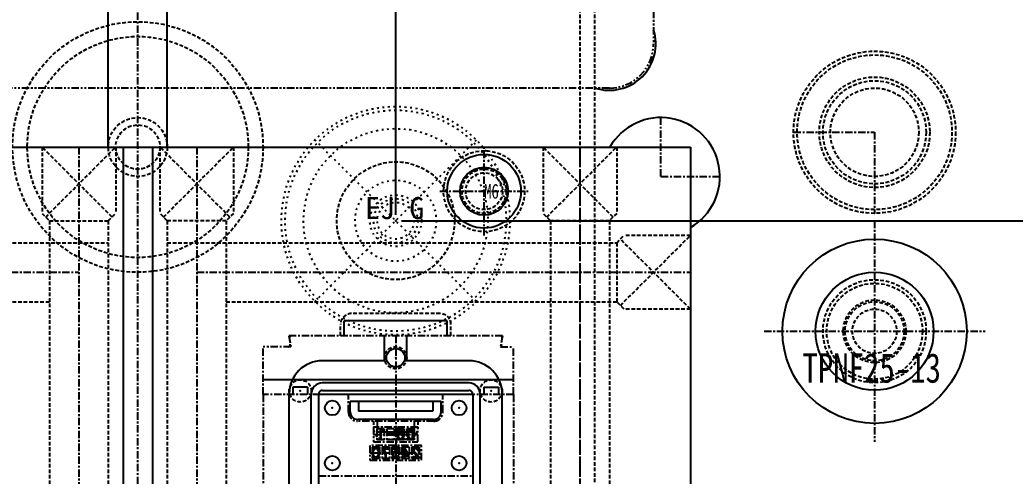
# Model space of a CAD drawing. Extents: x -554 to 592, y -350 to 391.
# Drawn here: x -16 to 119.1, y 230.3 to 292.2 of the extents above; entities that cross this region are included whole.
import ezdxf
from ezdxf.enums import TextEntityAlignment as Align

# ---------------------------------------------------------------- set-up
doc = ezdxf.new("R2010")
doc.units = 0
for name, pattern in [('CENTER', [1.75, 1, -0.25, 0.25, -0.25]), ('DASHED', [0.75, 0.5, -0.25]), ('DIVIDE', [2.25, 1, -0.25, 0.25, -0.25, 0.25, -0.25]), ('DOT', [0.75, 0.25, -0.5])]:
    doc.linetypes.add(name, pattern=pattern)
for name, color, linetype in [('L12', 7, 'CONTINUOUS'), ('L13', 7, 'CONTINUOUS'), ('L4', 7, 'CONTINUOUS'), ('L5', 7, 'CONTINUOUS'), ('L8', 7, 'CONTINUOUS'), ('L9', 7, 'CONTINUOUS')]:
    doc.layers.add(name, color=color, linetype=linetype)

msp = doc.modelspace()

# ---------------------------------------------------------------- linework, layer by layer
at = {"layer": 'L12', "color": 251, "linetype": 'CONTINUOUS'}
for p, q in [((35, 265.8), (35, 362.442932)), ((35.8, 265), (177.118325, 265))]:
    msp.add_line(p, q, dxfattribs=at)
at = {"layer": 'L13', "color": 2, "linetype": 'DOT'}
for p, q in [((24.039845, 254.039845), (45.960155, 275.960155)), ((45.960155, 254.039845), (24.039845, 275.960155))]:
    msp.add_line(p, q, dxfattribs=at)
for radius in [15, 5.5, 3.5, 3, 2.5]:
    msp.add_circle((35, 265), radius, dxfattribs=at)
at = {"layer": 'L13', "color": 2, "linetype": 'DASHED'}
msp.add_circle((35, 265), 8, dxfattribs=at)
at = {"layer": 'L13', "color": 96, "linetype": 'CONTINUOUS'}
msp.add_circle((100, 250), 8, dxfattribs=at)
at = {"layer": 'L13', "color": 251, "linetype": 'DASHED'}
msp.add_circle((100, 250), 6.5, dxfattribs=at)
at = {"layer": 'L13', "color": 96, "linetype": 'DASHED'}
for radius in [4, 3]:
    msp.add_circle((100, 250), radius, dxfattribs=at)
at = {"layer": 'L13', "color": 2}
msp.add_point((35, 265), dxfattribs=at)
at = {"layer": 'L4', "color": 251, "linetype": 'CENTER'}
for p, q in [((35, 249.4), (35, 181.5)), ((24.545, 230.391999), (45.455, 230.391999))]:
    msp.add_line(p, q, dxfattribs=at)
at = {"layer": 'L4', "color": 7, "linetype": 'CONTINUOUS'}
for p, q in [((25.055, 241.969002), (44.944996, 241.969002)), ((24.545, 241.459002), (24.545, 190.51)), ((45.455, 241.459002), (45.455, 190.51))]:
    msp.add_line(p, q, dxfattribs=at)
at = {"layer": 'L4', "color": 251, "linetype": 'CONTINUOUS'}
msp.add_line((24.545, 241.459002), (45.455, 241.459002), dxfattribs=at)
at = {"layer": 'L4', "color": 6, "linetype": 'CONTINUOUS'}
for p, q in [((28.829, 239.062002), (28.829, 240.490002)), ((41.171, 240.490002), (28.829, 240.490002)), ((29.951, 240.490002), (29.951, 239.164002)), ((40.049, 240.490002), (40.049, 239.164002)), ((41.171, 239.062002), (41.171, 240.490002)), ((40.049, 239.164002), (29.951, 239.164002)), ((40.151, 238.042002), (29.849, 238.042002))]:
    msp.add_line(p, q, dxfattribs=at)
at = {"layer": 'L4', "color": 56, "linetype": 'CENTER'}
for p, q in [((38, 237), (32, 237)), ((32, 237), (32, 235)), ((38, 235), (38, 237)), ((32, 236), (38, 236)), ((38.5, 234.5), (31.5, 234.5)), ((31.5, 234.5), (31.5, 232.5)), ((32, 235), (38, 235)), ((38.5, 232.5), (38.5, 234.5)), ((31.5, 233.5), (38.5, 233.5)), ((31.5, 232.5), (38.5, 232.5))]:
    msp.add_line(p, q, dxfattribs=at)
at = {"layer": 'L4', "color": 56, "linetype": 'DIVIDE'}
for p, q in [((33.45, 236.749997), (32.45, 236.749997)), ((32.45, 236.749997), (32.45, 235.250003)), ((33.45, 236.749997), (33.45, 235.250003)), ((33.8, 236.749997), (33.8, 235.250003)), ((34.8, 236.749997), (33.8, 236.749997)), ((34.8, 236.749997), (34.8, 235.250003)), ((36.15, 236.749997), (35.15, 236.749997)), ((35.15, 236.749997), (35.15, 235.250003)), ((36.15, 236.749997), (36.15, 235.250003)), ((36.5, 236.749997), (36.5, 235.250003)), ((37.5, 236.749997), (36.5, 236.749997)), ((37.5, 236.749997), (37.5, 235.250003)), ((33.45, 235.250003), (32.45, 235.250003)), ((34.8, 235.250003), (33.8, 235.250003)), ((36.15, 235.250003), (35.15, 235.250003)), ((37.5, 235.250003), (36.5, 235.250003)), ((31.8, 234.249997), (31.8, 232.750003)), ((32.8, 234.249997), (31.8, 234.249997)), ((32.8, 234.249997), (32.8, 232.750003)), ((33.15, 234.249997), (33.15, 232.750003)), ((34.15, 234.249997), (33.15, 234.249997)), ((34.15, 234.249997), (34.15, 232.750003)), ((34.5, 234.249997), (34.5, 232.750003)), ((35.5, 234.249997), (34.5, 234.249997)), ((35.5, 234.249997), (35.5, 232.750003)), ((35.85, 234.249997), (35.85, 232.750003)), ((36.85, 234.249997), (35.85, 234.249997)), ((36.85, 234.249997), (36.85, 232.750003)), ((37.2, 234.249997), (37.2, 232.750003)), ((38.2, 234.249997), (37.2, 234.249997)), ((38.2, 234.249997), (38.2, 232.750003)), ((32.8, 232.750003), (31.8, 232.750003)), ((34.15, 232.750003), (33.15, 232.750003)), ((35.5, 232.750003), (34.5, 232.750003)), ((36.85, 232.750003), (35.85, 232.750003)), ((38.2, 232.750003), (37.2, 232.750003))]:
    msp.add_line(p, q, dxfattribs=at)
at = {"layer": 'L4', "color": 1, "linetype": 'CONTINUOUS'}
for p, q in [((32.88, 236.624997), (32.88, 235.374997)), ((33.233941, 236.596144), (32.973941, 236.690776)), ((33.02, 235.374997), (33.02, 236.525027)), ((33.02, 236.525027), (33.226319, 236.449934)), ((33.28, 236.487521), (33.28, 236.530365)), ((35.359689, 236.593354), (35.280867, 236.529332)), ((35.369133, 236.420662), (35.447961, 236.484688)), ((37.375, 236.694997), (37, 236.694997)), ((37.305, 236.554997), (37, 236.554997)), ((37.305, 235.444997), (37.305, 236.554997)), ((37.445, 235.374997), (37.445, 236.624997)), ((34.675, 236.07), (33.925, 236.07)), ((33.925, 235.93), (34.675, 235.93)), ((35.955, 236.274996), (35.955, 236.03088)), ((36.095, 235.725002), (36.095, 236.274996)), ((37, 235.444997), (37.305, 235.444997)), ((37, 235.304997), (37.375, 235.304997)), ((31.855, 233.224997), (31.855, 233.774997)), ((31.995, 233.224997), (31.995, 233.774997)), ((32.605, 233.774997), (32.605, 233.224997)), ((32.745, 233.774997), (32.745, 233.224997)), ((33.213194, 234.092134), (33.512104, 233.529965)), ((34.025, 234.194997), (33.275, 234.194997)), ((33.623907, 233.617903), (33.3915, 234.054997)), ((33.3915, 234.054997), (34.025, 234.054997)), ((35.305, 234.194997), (34.665, 234.194997)), ((34.665, 234.054997), (35.240858, 234.054997)), ((35.240858, 234.054997), (35.27691, 233.642915)), ((35.429414, 233.506098), (35.374734, 234.131098)), ((36.105, 234.124997), (36.105, 233.244997)), ((36.78558, 233.21007), (36.23558, 234.16007)), ((36.603589, 233.244997), (36.245, 233.864378)), ((36.245, 233.864378), (36.245, 233.244997)), ((37.941811, 233.897927), (37.95938, 233.850625)), ((38.09062, 233.89937), (38.067563, 233.961445)), ((33.58, 233.221168), (33.58, 232.874997)), ((33.72, 232.874997), (33.72, 233.268594)), ((35.167405, 233.550799), (35.319122, 233.442944)), ((35.279915, 233.119324), (35.228352, 233.056303)), ((35.336705, 232.967649), (35.388268, 233.03067)), ((35.905, 233.204997), (35.905, 233.144997)), ((36.105, 233.244997), (35.945, 233.244997)), ((35.945, 233.104997), (36.105, 233.104997)), ((36.105, 233.104997), (36.105, 232.844997)), ((36.145, 232.804997), (36.205, 232.804997)), ((36.245, 233.244997), (36.603589, 233.244997)), ((36.245, 233.104997), (36.725, 233.104997)), ((36.245, 232.844997), (36.245, 233.104997)), ((37.940532, 232.944997), (37.325, 232.944997)), ((37.325, 232.804997), (38.075, 232.804997)), ((37.411688, 233.572021), (37.560893, 233.422815)), ((37.659887, 233.521809), (37.510682, 233.671014)), ((37.833163, 233.098336), (37.940532, 232.944997)), ((38.132341, 232.915148), (37.947843, 233.178637))]:
    msp.add_line(p, q, dxfattribs=at)
at = {"layer": 'L4', "color": 3, "linetype": 'DIVIDE'}
for p, q in [((33.11, 236.566762), (32.95, 236.624997)), ((32.95, 236.624997), (32.95, 235.374997)), ((35.325, 236.474997), (35.403828, 236.539024)), ((35.403828, 236.539024), (35.413582, 236.546678)), ((35.413582, 236.546678), (35.423704, 236.554086)), ((35.423704, 236.554086), (35.434187, 236.561227)), ((35.434187, 236.561227), (35.445019, 236.568081)), ((35.445019, 236.568081), (35.456187, 236.574627)), ((35.456187, 236.574627), (35.467677, 236.580845)), ((35.467677, 236.580845), (35.479474, 236.586716)), ((35.479474, 236.586716), (35.491559, 236.592222)), ((35.491559, 236.592222), (35.503913, 236.597347)), ((35.503913, 236.597347), (35.516517, 236.602073)), ((35.516517, 236.602073), (35.529347, 236.606386)), ((35.529347, 236.606386), (35.54238, 236.610274)), ((35.54238, 236.610274), (35.555592, 236.613724)), ((35.555592, 236.613724), (35.568957, 236.616726)), ((35.568957, 236.616726), (35.58245, 236.619272)), ((35.58245, 236.619272), (35.596043, 236.621355)), ((35.596043, 236.621355), (35.609708, 236.622971)), ((35.609708, 236.622971), (35.623419, 236.624117)), ((35.623419, 236.624117), (35.637147, 236.624791)), ((35.637147, 236.624791), (35.650865, 236.624996)), ((35.650865, 236.624996), (35.664545, 236.624734)), ((35.664545, 236.624734), (35.678159, 236.624009)), ((35.678159, 236.624009), (35.691683, 236.622828)), ((35.691683, 236.622828), (35.705089, 236.6212)), ((35.705089, 236.6212), (35.718354, 236.619133)), ((35.718354, 236.619133), (35.731453, 236.616641)), ((35.731453, 236.616641), (35.744365, 236.613734)), ((35.744365, 236.613734), (35.757068, 236.610428)), ((35.757068, 236.610428), (35.769543, 236.606737)), ((35.769543, 236.606737), (35.78177, 236.602677)), ((35.78177, 236.602677), (35.793734, 236.598267)), ((35.793734, 236.598267), (35.80542, 236.593522)), ((35.80542, 236.593522), (35.816925, 236.588409)), ((35.816925, 236.588409), (35.828344, 236.582881)), ((35.828344, 236.582881), (35.839652, 236.576937)), ((35.839652, 236.576937), (35.850824, 236.570577)), ((35.850824, 236.570577), (35.861836, 236.563804)), ((35.861836, 236.563804), (35.872661, 236.556621)), ((35.872661, 236.556621), (35.883275, 236.549034)), ((35.883275, 236.549034), (35.893653, 236.541051)), ((35.893653, 236.541051), (35.90377, 236.532681)), ((35.90377, 236.532681), (35.913602, 236.523935)), ((35.913602, 236.523935), (35.923125, 236.514825)), ((35.923125, 236.514825), (35.932317, 236.505366)), ((35.932317, 236.505366), (35.941157, 236.495573)), ((35.941157, 236.495573), (35.949623, 236.485465)), ((35.949623, 236.485465), (35.957698, 236.475059)), ((35.957698, 236.475059), (35.965363, 236.464377)), ((35.965363, 236.464377), (35.972602, 236.453439)), ((35.972602, 236.453439), (35.979402, 236.442268)), ((35.979402, 236.442268), (35.985749, 236.430887)), ((35.985749, 236.430887), (35.991634, 236.41932)), ((35.991634, 236.41932), (35.997048, 236.407592)), ((35.997048, 236.407592), (36.001984, 236.395727)), ((36.001984, 236.395727), (36.006437, 236.383751)), ((36.006437, 236.383751), (36.010406, 236.371689)), ((36.697073, 236.368404), (36.708868, 236.393933)), ((36.708868, 236.393933), (36.72147, 236.41848)), ((36.72147, 236.41848), (36.734835, 236.441939)), ((36.734835, 236.441939), (36.74891, 236.464214)), ((36.74891, 236.464214), (36.763638, 236.485218)), ((36.763638, 236.485218), (36.778956, 236.504875)), ((36.778956, 236.504875), (36.794796, 236.523119)), ((36.794796, 236.523119), (36.81109, 236.539899)), ((36.81109, 236.539899), (36.827765, 236.555175)), ((36.827765, 236.555175), (36.844747, 236.568918)), ((36.844747, 236.568918), (36.861964, 236.581115)), ((36.861964, 236.581115), (36.879344, 236.591763)), ((36.879344, 236.591763), (36.896816, 236.600871)), ((36.896816, 236.600871), (36.914311, 236.608461)), ((36.914311, 236.608461), (36.931764, 236.614563)), ((36.931764, 236.614563), (36.949114, 236.619216)), ((36.949114, 236.619216), (36.966305, 236.622469)), ((36.966305, 236.622469), (36.983282, 236.624376)), ((36.983282, 236.624376), (37, 236.624997)), ((37, 236.624997), (37.375, 236.624997)), ((37.375, 236.624997), (37.375, 235.374997)), ((34.675, 236), (33.925, 236)), ((35.275, 235.724997), (35.275373, 235.7406)), ((35.275373, 235.709394), (35.275, 235.724997)), ((35.275373, 235.7406), (35.276517, 235.756446)), ((35.276517, 235.693548), (35.275373, 235.709394)), ((35.276517, 235.756446), (35.278469, 235.77249)), ((35.278469, 235.677504), (35.276517, 235.693548)), ((35.278469, 235.77249), (35.28126, 235.788684)), ((35.28126, 235.66131), (35.278469, 235.677504)), ((35.28126, 235.788684), (35.284921, 235.804974)), ((35.284921, 235.64502), (35.28126, 235.66131)), ((35.284921, 235.804974), (35.289475, 235.821302)), ((35.289475, 235.628692), (35.284921, 235.64502)), ((35.289475, 235.821302), (35.294941, 235.837609)), ((35.294941, 235.612385), (35.289475, 235.628692)), ((35.294941, 235.837609), (35.301329, 235.85383)), ((35.301329, 235.596164), (35.294941, 235.612385)), ((35.301329, 235.85383), (35.308647, 235.8699)), ((35.308647, 235.580094), (35.301329, 235.596164)), ((35.308647, 235.8699), (35.316893, 235.88575)), ((35.316893, 235.564244), (35.308647, 235.580094)), ((35.316893, 235.88575), (35.326059, 235.901313)), ((35.326059, 235.548681), (35.316893, 235.564244)), ((35.326059, 235.901313), (35.336127, 235.91652)), ((35.336127, 235.533474), (35.326059, 235.548681)), ((35.336127, 235.91652), (35.347073, 235.931305)), ((35.347073, 235.518689), (35.336127, 235.533474)), ((35.347073, 235.931305), (35.358868, 235.945601)), ((35.358868, 235.504393), (35.347073, 235.518689)), ((35.358868, 235.945601), (35.37147, 235.959347)), ((35.37147, 235.490647), (35.358868, 235.504393)), ((35.37147, 235.959347), (35.384835, 235.972484)), ((35.384835, 235.47751), (35.37147, 235.490647)), ((35.384835, 235.972484), (35.39891, 235.984958)), ((35.39891, 235.465036), (35.384835, 235.47751)), ((35.39891, 235.984958), (35.413638, 235.996721)), ((35.413638, 235.453273), (35.39891, 235.465036)), ((35.413638, 235.996721), (35.428956, 236.007728)), ((35.428956, 235.442266), (35.413638, 235.453273)), ((35.428956, 236.007728), (35.444796, 236.017945)), ((35.444796, 235.432049), (35.428956, 235.442266)), ((35.444796, 236.017945), (35.46109, 236.027342)), ((35.46109, 235.422652), (35.444796, 235.432049)), ((35.46109, 236.027342), (35.477765, 236.035896)), ((35.477765, 235.414098), (35.46109, 235.422652)), ((35.477765, 236.035896), (35.494747, 236.043593)), ((35.494747, 235.406401), (35.477765, 235.414098)), ((35.494747, 236.043593), (35.511964, 236.050423)), ((35.511964, 235.399571), (35.494747, 235.406401)), ((35.511964, 236.050423), (35.529344, 236.056386)), ((35.529344, 235.393608), (35.511964, 235.399571)), ((35.529344, 236.056386), (35.546816, 236.061487)), ((35.546816, 235.388507), (35.529344, 235.393608)), ((35.546816, 236.061487), (35.564311, 236.065737)), ((35.564311, 235.384257), (35.546816, 235.388507)), ((35.564311, 236.065737), (35.581764, 236.069154)), ((35.581764, 235.38084), (35.564311, 235.384257)), ((35.581764, 236.069154), (35.599114, 236.07176)), ((35.599114, 235.378234), (35.581764, 235.38084)), ((35.599114, 236.07176), (35.616305, 236.073581)), ((35.616305, 235.376413), (35.599114, 235.378234)), ((35.616305, 236.073581), (35.633282, 236.074649)), ((35.633282, 235.375345), (35.616305, 235.376413)), ((35.633282, 236.074649), (35.65, 236.074997)), ((35.65, 235.374997), (35.633282, 235.375345)), ((35.65, 236.074997), (35.666718, 236.074649)), ((35.666718, 235.375345), (35.65, 235.374997)), ((35.666718, 236.074649), (35.683695, 236.073581)), ((35.683695, 235.376413), (35.666718, 235.375345)), ((35.683695, 236.073581), (35.700886, 236.07176)), ((35.700886, 235.378234), (35.683695, 235.376413)), ((35.700886, 236.07176), (35.718236, 236.069154)), ((35.718236, 235.38084), (35.700886, 235.378234)), ((35.718236, 236.069154), (35.735689, 236.065737)), ((35.735689, 235.384257), (35.718236, 235.38084)), ((35.735689, 236.065737), (35.753184, 236.061487)), ((35.753184, 235.388507), (35.735689, 235.384257)), ((35.753184, 236.061487), (35.770656, 236.056386)), ((35.770656, 235.393608), (35.753184, 235.388507)), ((35.770656, 236.056386), (35.788036, 236.050423)), ((35.788036, 235.399571), (35.770656, 235.393608)), ((35.788036, 236.050423), (35.805253, 236.043593)), ((35.805253, 235.406401), (35.788036, 235.399571)), ((35.805253, 236.043593), (35.822235, 236.035896)), ((35.822235, 235.414098), (35.805253, 235.406401)), ((35.822235, 236.035896), (35.83891, 236.027342)), ((35.83891, 235.422652), (35.822235, 235.414098)), ((35.83891, 236.027342), (35.855204, 236.017945)), ((35.855204, 235.432049), (35.83891, 235.422652)), ((35.855204, 236.017945), (35.871044, 236.007728)), ((35.871044, 235.442266), (35.855204, 235.432049)), ((35.871044, 236.007728), (35.886362, 235.996721)), ((35.886362, 235.453273), (35.871044, 235.442266)), ((35.886362, 235.996721), (35.90109, 235.984958)), ((35.90109, 235.465036), (35.886362, 235.453273)), ((35.90109, 235.984958), (35.915165, 235.972484)), ((35.915165, 235.47751), (35.90109, 235.465036)), ((35.915165, 235.972484), (35.92853, 235.959347)), ((35.92853, 235.490647), (35.915165, 235.47751)), ((35.92853, 235.959347), (35.941132, 235.945601)), ((35.941132, 235.504393), (35.92853, 235.490647)), ((35.941132, 235.945601), (35.952927, 235.931305)), ((35.952927, 235.518689), (35.941132, 235.504393)), ((35.952927, 235.931305), (35.963873, 235.91652)), ((35.963873, 235.533474), (35.952927, 235.518689)), ((35.963873, 235.91652), (35.973941, 235.901313)), ((35.973941, 235.548681), (35.963873, 235.533474)), ((35.973941, 235.901313), (35.983107, 235.88575)), ((35.983107, 235.564244), (35.973941, 235.548681)), ((35.983107, 235.88575), (35.991353, 235.8699)), ((35.991353, 235.580094), (35.983107, 235.564244)), ((35.991353, 235.8699), (35.998671, 235.85383)), ((35.998671, 235.596164), (35.991353, 235.580094)), ((35.998671, 235.85383), (36.005059, 235.837609)), ((36.005059, 235.612385), (35.998671, 235.596164)), ((36.005059, 235.837609), (36.010525, 235.821302)), ((36.010525, 235.628692), (36.005059, 235.612385)), ((36.010406, 236.371689), (36.013889, 236.359565)), ((36.010525, 235.821302), (36.015079, 235.804974)), ((36.015079, 235.64502), (36.010525, 235.628692)), ((36.013889, 236.359565), (36.016887, 236.347405)), ((36.015079, 235.804974), (36.01874, 235.788684)), ((36.01874, 235.66131), (36.015079, 235.64502)), ((36.016887, 236.347405), (36.019405, 236.335234)), ((36.01874, 235.788684), (36.021531, 235.77249)), ((36.021531, 235.677504), (36.01874, 235.66131)), ((36.019405, 236.335234), (36.021445, 236.323073)), ((36.021445, 236.323073), (36.023016, 236.310948)), ((36.021531, 235.77249), (36.023483, 235.756446)), ((36.023483, 235.693548), (36.021531, 235.677504)), ((36.023016, 236.310948), (36.024126, 236.298879)), ((36.023483, 235.756446), (36.024627, 235.7406)), ((36.024627, 235.709394), (36.023483, 235.693548)), ((36.024126, 236.298879), (36.024783, 236.286889)), ((36.024627, 235.7406), (36.025, 235.724997)), ((36.025, 235.724997), (36.024627, 235.709394)), ((36.024783, 236.286889), (36.025, 236.274997)), ((36.025, 236.274995), (36.025, 235.725002)), ((36.625, 235.999997), (36.625373, 236.02786)), ((36.625373, 235.972134), (36.625, 235.999997)), ((36.625373, 236.02786), (36.626517, 236.056156)), ((36.626517, 235.943838), (36.625373, 235.972134)), ((36.626517, 236.056156), (36.628469, 236.084807)), ((36.628469, 235.915187), (36.626517, 235.943838)), ((36.628469, 236.084807), (36.63126, 236.113724)), ((36.63126, 235.88627), (36.628469, 235.915187)), ((36.63126, 236.113724), (36.634921, 236.142813)), ((36.634921, 235.857181), (36.63126, 235.88627)), ((36.634921, 236.142813), (36.639475, 236.171971)), ((36.639475, 235.828023), (36.634921, 235.857181)), ((36.639475, 236.171971), (36.644941, 236.20109)), ((36.644941, 235.798904), (36.639475, 235.828023)), ((36.644941, 236.20109), (36.651329, 236.230056)), ((36.651329, 235.769938), (36.644941, 235.798904)), ((36.651329, 236.230056), (36.658647, 236.258752)), ((36.658647, 235.741242), (36.651329, 235.769938)), ((36.658647, 236.258752), (36.666893, 236.287056)), ((36.666893, 235.712938), (36.658647, 235.741242)), ((36.666893, 236.287056), (36.676059, 236.314847)), ((36.676059, 235.685147), (36.666893, 235.712938)), ((36.676059, 236.314847), (36.686127, 236.342003)), ((36.686127, 235.657991), (36.676059, 235.685147)), ((36.686127, 236.342003), (36.697073, 236.368404)), ((36.697073, 235.63159), (36.686127, 235.657991)), ((36.708868, 235.606061), (36.697073, 235.63159)), ((36.72147, 235.581514), (36.708868, 235.606061)), ((36.734835, 235.558055), (36.72147, 235.581514)), ((36.74891, 235.53578), (36.734835, 235.558055)), ((36.763638, 235.514776), (36.74891, 235.53578)), ((36.778956, 235.495119), (36.763638, 235.514776)), ((36.794796, 235.476875), (36.778956, 235.495119)), ((36.81109, 235.460095), (36.794796, 235.476875)), ((36.827765, 235.444819), (36.81109, 235.460095)), ((36.844747, 235.431076), (36.827765, 235.444819)), ((36.861964, 235.418879), (36.844747, 235.431076)), ((36.879344, 235.408231), (36.861964, 235.418879)), ((36.896816, 235.399123), (36.879344, 235.408231)), ((36.914311, 235.391533), (36.896816, 235.399123)), ((36.931764, 235.385431), (36.914311, 235.391533)), ((36.949114, 235.380778), (36.931764, 235.385431)), ((36.966305, 235.377525), (36.949114, 235.380778)), ((36.983282, 235.375618), (36.966305, 235.377525)), ((37, 235.374997), (36.983282, 235.375618)), ((37.375, 235.374997), (37, 235.374997)), ((31.922673, 233.774997), (31.923046, 233.7906)), ((31.922673, 233.224997), (31.922673, 233.774997)), ((31.923046, 233.7906), (31.92419, 233.806446)), ((31.92419, 233.806446), (31.926142, 233.82249)), ((31.926142, 233.82249), (31.928934, 233.838684)), ((31.928934, 233.838684), (31.932595, 233.854974)), ((31.932595, 233.854974), (31.937148, 233.871302)), ((31.937148, 233.871302), (31.942614, 233.887609)), ((31.942614, 233.887609), (31.949002, 233.90383)), ((31.949002, 233.90383), (31.956321, 233.9199)), ((31.956321, 233.9199), (31.964567, 233.93575)), ((31.964567, 233.93575), (31.973732, 233.951313)), ((31.973732, 233.951313), (31.9838, 233.96652)), ((31.9838, 233.96652), (31.994747, 233.981305)), ((31.994747, 233.981305), (32.006541, 233.995601)), ((32.006541, 233.995601), (32.019143, 234.009347)), ((32.019143, 234.009347), (32.032508, 234.022484)), ((32.032508, 234.022484), (32.046583, 234.034958)), ((32.046583, 234.034958), (32.061311, 234.046721)), ((32.061311, 234.046721), (32.076629, 234.057728)), ((32.076629, 234.057728), (32.092469, 234.067945)), ((32.092469, 234.067945), (32.108763, 234.077342)), ((32.108763, 234.077342), (32.125438, 234.085896)), ((32.125438, 234.085896), (32.14242, 234.093593)), ((32.14242, 234.093593), (32.159638, 234.100423)), ((32.159638, 234.100423), (32.177017, 234.106386)), ((32.177017, 234.106386), (32.194489, 234.111487)), ((32.194489, 234.111487), (32.211984, 234.115737)), ((32.211984, 234.115737), (32.229437, 234.119154)), ((32.229437, 234.119154), (32.246787, 234.12176)), ((32.246787, 234.12176), (32.263978, 234.123581)), ((32.263978, 234.123581), (32.280955, 234.124649)), ((32.280955, 234.124649), (32.297673, 234.124997)), ((32.297673, 234.124997), (32.314391, 234.124649)), ((32.314391, 234.124649), (32.331368, 234.123581)), ((32.331368, 234.123581), (32.348559, 234.12176)), ((32.348559, 234.12176), (32.365909, 234.119154)), ((32.365909, 234.119154), (32.383362, 234.115737)), ((32.383362, 234.115737), (32.400857, 234.111487)), ((32.400857, 234.111487), (32.418329, 234.106386)), ((32.418329, 234.106386), (32.435709, 234.100423)), ((32.435709, 234.100423), (32.452926, 234.093593)), ((32.452926, 234.093593), (32.469909, 234.085896)), ((32.469909, 234.085896), (32.486583, 234.077342)), ((32.486583, 234.077342), (32.502877, 234.067945)), ((32.502877, 234.067945), (32.518717, 234.057728)), ((32.518717, 234.057728), (32.534035, 234.046721)), ((32.534035, 234.046721), (32.548763, 234.034958)), ((32.548763, 234.034958), (32.562838, 234.022484)), ((32.562838, 234.022484), (32.576203, 234.009347)), ((32.576203, 234.009347), (32.588806, 233.995601)), ((32.588806, 233.995601), (32.6006, 233.981305)), ((32.6006, 233.981305), (32.611546, 233.96652)), ((32.611546, 233.96652), (32.621614, 233.951313)), ((32.621614, 233.951313), (32.63078, 233.93575)), ((32.63078, 233.93575), (32.639026, 233.9199)), ((32.639026, 233.9199), (32.646344, 233.90383)), ((32.646344, 233.90383), (32.652732, 233.887609)), ((32.652732, 233.887609), (32.658198, 233.871302)), ((32.658198, 233.871302), (32.662752, 233.854974)), ((32.662752, 233.854974), (32.666413, 233.838684)), ((32.666413, 233.838684), (32.669205, 233.82249)), ((32.669205, 233.82249), (32.671156, 233.806446)), ((32.671156, 233.806446), (32.6723, 233.7906)), ((32.6723, 233.7906), (32.672673, 233.774997)), ((32.672673, 233.774997), (32.672673, 233.224997)), ((33.568063, 233.573825), (33.275, 234.124997)), ((33.275, 234.124997), (34.025, 234.124997)), ((34.665, 234.124997), (35.305, 234.124997)), ((34.92512, 233.666941), (34.952971, 233.671839)), ((34.952971, 233.671839), (34.981035, 233.674485)), ((34.981035, 233.674485), (35.009074, 233.67488)), ((35.009074, 233.67488), (35.036854, 233.673061)), ((35.036854, 233.673061), (35.064153, 233.6691)), ((35.305, 234.124997), (35.35968, 233.499997)), ((36.175, 232.874997), (36.175, 234.124997)), ((36.175, 234.124997), (36.725, 233.174997)), ((37.37506, 233.819234), (37.375231, 233.836295)), ((37.375946, 233.802126), (37.37506, 233.819234)), ((37.375231, 233.836295), (37.376442, 233.853229)), ((37.377893, 233.785056), (37.375946, 233.802126)), ((37.376442, 233.853229), (37.37867, 233.869954)), ((37.380897, 233.768107), (37.377893, 233.785056)), ((37.37867, 233.869954), (37.38188, 233.886398)), ((37.384942, 233.751363), (37.380897, 233.768107)), ((37.38188, 233.886398), (37.38603, 233.90249)), ((37.390001, 233.734904), (37.384942, 233.751363)), ((37.38603, 233.90249), (37.391071, 233.918167)), ((37.396041, 233.718808), (37.390001, 233.734904)), ((37.391071, 233.918167), (37.396947, 233.933371)), ((37.403016, 233.703146), (37.396041, 233.718808)), ((37.396947, 233.933371), (37.403599, 233.948052)), ((37.410874, 233.687985), (37.403016, 233.703146)), ((37.403599, 233.948052), (37.411019, 233.962268)), ((37.419557, 233.673385), (37.410874, 233.687985)), ((37.411019, 233.962268), (37.419354, 233.976288)), ((37.419354, 233.976288), (37.428619, 233.990063)), ((37.429, 233.659398), (37.419557, 233.673385)), ((37.428619, 233.990063), (37.438808, 234.00352)), ((37.438808, 234.00352), (37.449905, 234.016583)), ((37.449905, 234.016583), (37.461885, 234.029175)), ((37.461885, 234.029175), (37.474714, 234.041224)), ((37.474714, 234.041224), (37.488347, 234.052659)), ((37.488347, 234.052659), (37.502732, 234.063413)), ((37.502732, 234.063413), (37.517807, 234.073425)), ((37.517807, 234.073425), (37.533504, 234.08264)), ((37.533504, 234.08264), (37.549745, 234.091011)), ((37.549745, 234.091011), (37.566451, 234.098498)), ((37.566451, 234.098498), (37.583537, 234.105073)), ((37.583537, 234.105073), (37.600914, 234.110714)), ((37.600914, 234.110714), (37.618495, 234.11541)), ((37.618495, 234.11541), (37.636191, 234.119158)), ((37.636191, 234.119158), (37.653915, 234.121966)), ((37.653915, 234.121966), (37.671584, 234.123848)), ((37.671584, 234.123848), (37.689117, 234.124829)), ((37.689117, 234.124829), (37.706442, 234.124938)), ((37.706442, 234.124938), (37.723518, 234.124211)), ((37.723518, 234.124211), (37.740674, 234.122638)), ((37.740674, 234.122638), (37.757959, 234.120188)), ((37.757959, 234.120188), (37.775297, 234.116834)), ((37.775297, 234.116834), (37.792609, 234.11256)), ((37.792609, 234.11256), (37.809809, 234.107354)), ((37.809809, 234.107354), (37.826812, 234.101217)), ((37.826812, 234.101217), (37.843529, 234.094157)), ((37.843529, 234.094157), (37.859874, 234.086189)), ((37.859874, 234.086189), (37.875761, 234.077342)), ((37.875761, 234.077342), (37.891108, 234.06765)), ((37.891108, 234.06765), (37.905838, 234.057158)), ((37.905838, 234.057158), (37.919877, 234.045917)), ((37.919877, 234.045917), (37.933163, 234.033988)), ((37.933163, 234.033988), (37.945638, 234.021435)), ((37.945638, 234.021435), (37.957253, 234.008329)), ((37.957253, 234.008329), (37.967972, 233.994743)), ((37.967972, 233.994743), (37.977764, 233.980753)), ((37.977764, 233.980753), (37.986612, 233.966438)), ((37.986612, 233.966438), (37.994504, 233.951874)), ((37.994504, 233.951874), (38.001441, 233.937137)), ((38.001441, 233.937137), (38.00743, 233.9223)), ((38.025, 233.874997), (38.00743, 233.922299)), ((31.923046, 233.209394), (31.922673, 233.224997)), ((31.92419, 233.193548), (31.923046, 233.209394)), ((31.926142, 233.177504), (31.92419, 233.193548)), ((31.928934, 233.16131), (31.926142, 233.177504)), ((31.932595, 233.14502), (31.928934, 233.16131)), ((31.937148, 233.128692), (31.932595, 233.14502)), ((31.942614, 233.112385), (31.937148, 233.128692)), ((31.949002, 233.096164), (31.942614, 233.112385)), ((31.956321, 233.080094), (31.949002, 233.096164)), ((31.964567, 233.064244), (31.956321, 233.080094)), ((31.973732, 233.048681), (31.964567, 233.064244)), ((31.9838, 233.033474), (31.973732, 233.048681)), ((31.994747, 233.018689), (31.9838, 233.033474)), ((32.006541, 233.004393), (31.994747, 233.018689)), ((32.019143, 232.990647), (32.006541, 233.004393)), ((32.032508, 232.97751), (32.019143, 232.990647)), ((32.046583, 232.965036), (32.032508, 232.97751)), ((32.061311, 232.953273), (32.046583, 232.965036)), ((32.076629, 232.942266), (32.061311, 232.953273)), ((32.092469, 232.932049), (32.076629, 232.942266)), ((32.108763, 232.922652), (32.092469, 232.932049)), ((32.125438, 232.914098), (32.108763, 232.922652)), ((32.14242, 232.906401), (32.125438, 232.914098)), ((32.159638, 232.899571), (32.14242, 232.906401)), ((32.177017, 232.893608), (32.159638, 232.899571)), ((32.194489, 232.888507), (32.177017, 232.893608)), ((32.211984, 232.884257), (32.194489, 232.888507)), ((32.229437, 232.88084), (32.211984, 232.884257)), ((32.246787, 232.878234), (32.229437, 232.88084)), ((32.263978, 232.876413), (32.246787, 232.878234)), ((32.280955, 232.875345), (32.263978, 232.876413)), ((32.297673, 232.874997), (32.280955, 232.875345)), ((32.314391, 232.875345), (32.297673, 232.874997)), ((32.331368, 232.876413), (32.314391, 232.875345)), ((32.348559, 232.878234), (32.331368, 232.876413)), ((32.365909, 232.88084), (32.348559, 232.878234)), ((32.383362, 232.884257), (32.365909, 232.88084)), ((32.400857, 232.888507), (32.383362, 232.884257)), ((32.418329, 232.893608), (32.400857, 232.888507)), ((32.435709, 232.899571), (32.418329, 232.893608)), ((32.452926, 232.906401), (32.435709, 232.899571)), ((32.469909, 232.914098), (32.452926, 232.906401)), ((32.486583, 232.922652), (32.469909, 232.914098)), ((32.502877, 232.932049), (32.486583, 232.922652)), ((32.518717, 232.942266), (32.502877, 232.932049)), ((32.534035, 232.953273), (32.518717, 232.942266)), ((32.548763, 232.965036), (32.534035, 232.953273)), ((32.562838, 232.97751), (32.548763, 232.965036)), ((32.576203, 232.990647), (32.562838, 232.97751)), ((32.588806, 233.004393), (32.576203, 232.990647)), ((32.6006, 233.018689), (32.588806, 233.004393)), ((32.611546, 233.033474), (32.6006, 233.018689)), ((32.621614, 233.048681), (32.611546, 233.033474)), ((32.63078, 233.064244), (32.621614, 233.048681)), ((32.639026, 233.080094), (32.63078, 233.064244)), ((32.646344, 233.096164), (32.639026, 233.080094)), ((32.652732, 233.112385), (32.646344, 233.096164)), ((32.658198, 233.128692), (32.652732, 233.112385)), ((32.662752, 233.14502), (32.658198, 233.128692)), ((32.666413, 233.16131), (32.662752, 233.14502)), ((32.669205, 233.177504), (32.666413, 233.16131)), ((32.671156, 233.193548), (32.669205, 233.177504)), ((32.6723, 233.209394), (32.671156, 233.193548)), ((32.672673, 233.224997), (32.6723, 233.209394)), ((33.65, 232.874997), (33.65, 233.245195)), ((34.625058, 233.282047), (34.626595, 233.311847)), ((34.625618, 233.252039), (34.625058, 233.282047)), ((34.628297, 233.222076), (34.625618, 233.252039)), ((34.626595, 233.311847), (34.630171, 233.341197)), ((34.63308, 233.192412), (34.628297, 233.222076)), ((34.630171, 233.341197), (34.6357, 233.369867)), ((34.639918, 233.163298), (34.63308, 233.192412)), ((34.6357, 233.369867), (34.643065, 233.397651)), ((34.648728, 233.134971), (34.639918, 233.163298)), ((34.643065, 233.397651), (34.652127, 233.424365)), ((34.659396, 233.107649), (34.648728, 233.134971)), ((34.652127, 233.424365), (34.66273, 233.449858)), ((34.671781, 233.08153), (34.659396, 233.107649)), ((34.66273, 233.449858), (34.674704, 233.474002)), ((34.685719, 233.056779), (34.671781, 233.08153)), ((34.674704, 233.474002), (34.687874, 233.496705)), ((34.701033, 233.033535), (34.685719, 233.056779)), ((34.687874, 233.496705), (34.702104, 233.51796)), ((34.717533, 233.011901), (34.701033, 233.033535)), ((34.702104, 233.51796), (34.717829, 233.538454)), ((34.735025, 232.991952), (34.717533, 233.011901)), ((34.717829, 233.538454), (34.73521, 233.558239)), ((34.753316, 232.973728), (34.735025, 232.991952)), ((34.73521, 233.558239), (34.754224, 233.577109)), ((34.772274, 232.957198), (34.753316, 232.973728)), ((34.754224, 233.577109), (34.774822, 233.594854)), ((34.792488, 232.941821), (34.772274, 232.957198)), ((34.774822, 233.594854), (34.796923, 233.611267)), ((34.814125, 232.927592), (34.792488, 232.941821)), ((34.796923, 233.611267), (34.820417, 233.626148)), ((34.837114, 232.914702), (34.814125, 232.927592)), ((34.820417, 233.626148), (34.845164, 233.639309)), ((34.861354, 232.90334), (34.837114, 232.914702)), ((34.845164, 233.639309), (34.870996, 233.650583)), ((34.886717, 232.893685), (34.861354, 232.90334)), ((34.870996, 233.650583), (34.897719, 233.659831)), ((34.913048, 232.885899), (34.886717, 232.893685)), ((34.897719, 233.659831), (34.92512, 233.666941)), ((34.940165, 232.880122), (34.913048, 232.885899)), ((34.967864, 232.876468), (34.940165, 232.880122)), ((34.995926, 232.875021), (34.967864, 232.876468)), ((35.024116, 232.875825), (34.995926, 232.875021)), ((35.052196, 232.878891), (35.024116, 232.875825)), ((35.079928, 232.884188), (35.052196, 232.878891)), ((35.064153, 233.6691), (35.090765, 233.663103)), ((35.107082, 232.891652), (35.079928, 232.884188)), ((35.090765, 233.663103), (35.116506, 233.655202)), ((35.133443, 232.901179), (35.107082, 232.891652)), ((35.116506, 233.655202), (35.141216, 233.645551)), ((35.158812, 232.912639), (35.133443, 232.901179)), ((35.141216, 233.645551), (35.164761, 233.634321)), ((35.183019, 232.925871), (35.158812, 232.912639)), ((35.164761, 233.634321), (35.187036, 233.621692)), ((35.205916, 232.940696), (35.183019, 232.925871)), ((35.187036, 233.621692), (35.207963, 233.607852)), ((35.227387, 232.956922), (35.205916, 232.940696)), ((35.35968, 233.499997), (35.207963, 233.607852)), ((35.247346, 232.974347), (35.227387, 232.956922)), ((35.265736, 232.992765), (35.247346, 232.974347)), ((35.282528, 233.011976), (35.265736, 232.992765)), ((35.282528, 233.011976), (35.334091, 233.074997)), ((36.725, 233.174997), (35.975, 233.174997)), ((38.075, 232.874997), (37.325, 232.874997)), ((37.439134, 233.646068), (37.429, 233.659398)), ((37.449887, 233.633432), (37.439134, 233.646068)), ((37.461184, 233.621518), (37.449887, 233.633432)), ((37.461184, 233.621518), (37.610389, 233.472312)), ((37.890503, 233.138486), (38.075, 232.874997))]:
    msp.add_line(p, q, dxfattribs=at)
at = {"layer": 'L4', "color": 7, "linetype": 'CONTINUOUS'}
for centre, start, end in [((25.055, 241.459002), 89.999995, 180), ((44.944996, 241.459002), 0, 90.000005)]:
    msp.add_arc(centre, 0.51, start, end, dxfattribs=at)
at = {"layer": 'L4', "color": 6, "linetype": 'CONTINUOUS'}
for centre, start, end in [((29.849, 239.062002), 180, 270), ((40.151, 239.062002), -90, 0)]:
    msp.add_arc(centre, 1.02, start, end, dxfattribs=at)
at = {"layer": 'L4', "color": 1, "linetype": 'CONTINUOUS'}
for centre, radius, start, end in [((32.95, 236.624997), 0.07, 70.000075, 180), ((33.24, 236.487521), 0.04, 250.00023, 360), ((33.21, 236.530365), 0.07, 360, 430.000075), ((35.325, 236.474997), 0.07, 129.084773, 309.084641), ((35.642127, 236.245625), 0.44798, 110.108877, 129.084773), ((35.633559, 236.256175), 0.294389, 116.079194, 129.083613), ((35.649974, 236.224194), 0.470802, 91.595133, 110.108877), ((35.651199, 236.220135), 0.334514, 103.894513, 116.079194), ((35.652735, 236.213898), 0.340937, 91.961212, 103.893487), ((35.650006, 236.223036), 0.471961, 73.112588, 91.595163), ((35.652007, 236.235176), 0.319647, 79.627682, 91.961212), ((35.651041, 236.229861), 0.325049, 61.010692, 79.628857), ((35.655765, 236.242004), 0.452138, 54.232781, 73.112588), ((35.665261, 236.255527), 0.295707, 41.468976, 61.010692), ((35.679007, 236.267679), 0.27736, 21.137137, 41.468289), ((35.66872, 236.259986), 0.429975, 27.64967, 54.232907), ((35.697371, 236.274996), 0.39763, 359.999801, 387.64967), ((37.366244, 236.071459), 0.802236, 152.492231, 165.322254), ((37.245014, 236.134593), 0.665552, 144.104351, 152.49264), ((37.110881, 236.231674), 0.499973, 134.435064, 144.104351), ((37.043982, 236.299906), 0.404416, 113.943263, 134.435109), ((37.267352, 236.122113), 0.551119, 145.836607, 153.778373), ((37.127032, 236.217343), 0.381536, 136.269396, 145.836607), ((37.082127, 236.260296), 0.319396, 128.694326, 136.26874), ((37.000004, 236.398946), 0.296051, 90.000504, 113.943263), ((37.031163, 236.323923), 0.237875, 119.890358, 128.694326), ((37.011913, 236.357414), 0.199246, 105.895473, 119.890547), ((37.000003, 236.399238), 0.155759, 90.000837, 105.895473), ((37.375, 236.624997), 0.07, 0, 90), ((32.95, 235.374997), 0.07, 180, 360), ((33.925, 236), 0.07, 90, 270), ((34.675, 236), 0.07, 270, 450), ((35.603253, 235.724996), 0.398252, 148.673071, 179.999925), ((35.601965, 235.724997), 0.396964, 180, 201.060053), ((35.621144, 235.732382), 0.417516, 201.060053, 221.764646), ((35.636594, 235.704703), 0.437283, 118.915131, 148.673071), ((35.63423, 235.744069), 0.435061, 221.76476, 239.5001), ((35.601961, 235.724996), 0.25696, 160.978928, 179.999697), ((35.602722, 235.724997), 0.257721, 180, 207.504574), ((35.617772, 235.719545), 0.273684, 142.673561, 160.978928), ((35.63079, 235.739611), 0.289366, 207.504574, 233.496505), ((35.621258, 235.716888), 0.278068, 130.212418, 142.673735), ((35.648295, 235.767946), 0.462772, 239.5001, 256.814903), ((35.646936, 235.685978), 0.458674, 102.931772, 118.915073), ((35.646088, 235.687518), 0.316527, 118.585132, 130.212418), ((35.636191, 235.746913), 0.298448, 233.49703, 245.405661), ((35.650722, 235.67901), 0.326215, 107.144213, 118.58471), ((35.650939, 235.779136), 0.333885, 245.405661, 256.691854), ((35.650156, 235.775886), 0.470928, 256.814741, 272.236736), ((35.649977, 235.672738), 0.472259, 87.38912, 102.931772), ((35.648809, 235.685209), 0.319727, 95.820139, 107.144213), ((35.652217, 235.7845), 0.3394, 256.69048, 267.747291), ((35.649063, 235.682729), 0.322221, 84.414009, 95.820291), ((35.651517, 235.766704), 0.32159, 267.747291, 279.191477), ((35.650273, 235.77289), 0.467929, 272.236736, 288.656684), ((35.650063, 235.674715), 0.47028, 68.77147, 87.38872), ((35.64759, 235.667672), 0.337349, 73.361599, 84.414009), ((35.652099, 235.763054), 0.317894, 279.192983, 290.428296), ((35.649486, 235.674017), 0.330727, 62.038008, 73.361491), ((35.650656, 235.766929), 0.322029, 290.428296, 301.951125), ((35.656652, 235.753997), 0.447989, 288.656759, 323.22781), ((35.666625, 235.706302), 0.294175, 50.058343, 62.038008), ((35.658663, 235.696854), 0.44653, 48.421641, 68.77147), ((35.656022, 235.758336), 0.311898, 301.949914, 313.616), ((35.672021, 235.712746), 0.28577, 25.657793, 50.058424), ((35.682146, 235.73092), 0.274028, 313.616, 326.113533), ((35.684797, 235.729132), 0.270831, 326.11472, 342.767561), ((35.697525, 235.724997), 0.257476, 0, 25.657793), ((35.697938, 236.274998), 0.257063, -0.000631, 21.137137), ((35.698136, 235.724995), 0.256865, -17.232439, 0.000488), ((35.695458, 235.724996), 0.399543, 323.22781, 360.000453), ((37.676145, 235.999171), 1.121175, 176.400926, 186.785015), ((37.631499, 236.00198), 1.07644, 165.322254, 176.400981), ((37.530854, 235.981885), 0.974858, 186.785015, 197.919159), ((37.415561, 235.944606), 0.853688, 197.919297, 204.537353), ((37.258235, 235.872784), 0.680744, 204.537353, 211.944088), ((37.18319, 235.826005), 0.592312, 211.945091, 221.099911), ((37.665313, 236.001456), 0.970449, 176.911439, 186.945737), ((37.597702, 236.005104), 0.90274, 166.504561, 176.911439), ((37.588199, 235.992063), 0.892765, 186.945828, 197.965154), ((37.500829, 236.028354), 0.803116, 160.504056, 166.504617), ((37.070305, 235.727529), 0.442511, 221.099911, 231.680612), ((37.301865, 235.89922), 0.591755, 197.965154, 211.52994), ((37.347475, 236.082647), 0.640435, 153.778138, 160.504056), ((37.02634, 235.671898), 0.371604, 231.680517, 249.749953), ((37.190984, 235.83119), 0.461668, 211.529659, 220.244438), ((37.075709, 235.733621), 0.310645, 220.244438, 230.901715), ((37.029648, 235.676942), 0.23761, 230.902059, 248.366084), ((37.000001, 235.600503), 0.295506, 249.749953, 270), ((37.000001, 235.602192), 0.157195, 248.366084, 270), ((37.375, 235.374997), 0.07, 270, 360), ((32.25191, 233.774997), 0.396909, 160.579852, 180), ((32.268559, 233.769127), 0.414562, 141.574657, 160.579852), ((32.281257, 233.759051), 0.430773, 123.531267, 141.574332), ((32.251966, 233.774997), 0.256965, 160.436567, 180), ((32.268631, 233.769075), 0.274651, 141.536513, 160.436567), ((32.297319, 233.734813), 0.45985, 106.063351, 123.531267), ((32.281316, 233.758996), 0.290853, 123.511845, 141.536214), ((32.29728, 233.734888), 0.319767, 106.33898, 123.511845), ((32.300069, 233.725276), 0.469775, 89.12407, 106.063861), ((32.296831, 233.736403), 0.318187, 93.584577, 106.338079), ((32.298307, 233.712833), 0.341803, 81.284432, 93.584577), ((32.300085, 233.726295), 0.468756, 72.185755, 89.12407), ((32.298965, 233.717125), 0.337461, 68.810454, 81.284391), ((32.312015, 233.750787), 0.301358, 55.59656, 68.810454), ((32.304667, 233.740552), 0.453781, 45.485246, 72.185877), ((32.317517, 233.758822), 0.29162, 28.683367, 55.596481), ((32.347082, 233.774997), 0.257919, -0.000107, 28.683367), ((32.335035, 233.771439), 0.410465, 17.401033, 45.485246), ((32.344537, 233.774415), 0.400508, 8.731254, 17.401205), ((32.34833, 233.774998), 0.396671, -0.000121, 8.731254), ((33.275, 234.124997), 0.07, 90, 208), ((34.025, 234.124997), 0.07, 270, 450), ((34.665, 234.124997), 0.07, 90, 270), ((35.005077, 233.307905), 0.437903, 108.158123, 126.638898), ((34.999998, 233.32339), 0.421606, 89.326086, 108.158123), ((34.999997, 233.323097), 0.4219, 71.806112, 89.326395), ((34.995231, 233.308595), 0.437165, 49.884445, 71.806112), ((35.305, 234.124997), 0.07, 5, 90), ((36.175, 234.124997), 0.07, 30.068583, 180), ((37.650756, 233.825299), 0.345725, 170.258433, 197.966425), ((37.656036, 233.824395), 0.351082, 152.975981, 170.258838), ((37.671802, 233.832123), 0.36785, 197.966425, 224.998666), ((37.674357, 233.81505), 0.371649, 136.287809, 152.975981), ((37.686801, 233.803151), 0.388866, 116.082406, 136.287508), ((37.651218, 233.825099), 0.206211, 173.807268, 200.099904), ((37.655035, 233.824685), 0.21005, 151.555561, 173.807442), ((37.6726, 233.832923), 0.22898, 200.099904, 224.998791), ((37.678387, 233.812035), 0.236609, 130.634572, 151.555561), ((37.699559, 233.777087), 0.417885, 96.696458, 116.082406), ((37.682755, 233.806948), 0.243314, 115.434345, 130.634894), ((37.701229, 233.768102), 0.286329, 101.450681, 115.434345), ((37.702513, 233.761745), 0.292814, 87.784875, 101.450123), ((37.699996, 233.773148), 0.421849, 62.808395, 96.692999), ((37.703498, 233.787193), 0.267347, 73.46883, 87.784875), ((37.705479, 233.793873), 0.260379, 60.820976, 73.468627), ((37.705366, 233.793669), 0.260613, 48.157162, 60.820976), ((37.713753, 233.803036), 0.248039, 34.861413, 48.157182), ((37.710807, 233.803038), 0.390343, 23.942188, 62.215006), ((37.745038, 233.82483), 0.209912, 20.378482, 34.861413), ((38.025, 233.874997), 0.07, 200.375705, 380.37677), ((32.251657, 233.224994), 0.396656, 179.99956, 188.715943), ((32.255465, 233.225578), 0.400508, 188.715943, 197.401215), ((32.264966, 233.228554), 0.410465, 197.401012, 225.485276), ((32.295335, 233.259441), 0.453781, 225.485276, 252.185885), ((32.252919, 233.224996), 0.257918, 179.999864, 208.683353), ((32.282485, 233.241172), 0.29162, 208.683353, 235.59649), ((32.287987, 233.249207), 0.301358, 235.59654, 248.810499), ((32.299917, 233.273697), 0.468755, 252.185735, 269.123188), ((32.301037, 233.282869), 0.337461, 248.810499, 261.284399), ((32.301694, 233.287163), 0.341805, 261.28451, 273.582203), ((32.299933, 233.274717), 0.469775, 269.123188, 286.063867), ((32.30317, 233.263591), 0.318187, 273.582203, 286.338085), ((32.302731, 233.26509), 0.319749, 286.33795, 303.510811), ((32.302667, 233.265205), 0.459878, 286.064441, 303.530784), ((32.318685, 233.240997), 0.290853, 303.510811, 321.536221), ((32.331381, 233.230914), 0.274639, 321.535709, 340.441144), ((32.318744, 233.240943), 0.430773, 303.530784, 321.574338), ((32.348036, 233.224997), 0.256965, -19.558856, 0), ((32.331459, 233.23086), 0.414545, 321.573865, 340.581464), ((32.348092, 233.224997), 0.396909, -19.418536, 0), ((32.947781, 233.244024), 0.632632, -2.070431, 26.871236), ((33.65, 232.874997), 0.07, 180, 360), ((32.948696, 233.244284), 0.771687, 1.805238, 28.957391), ((35.064741, 233.276383), 0.509235, 173.812236, 185.980807), ((35.06155, 233.276043), 0.506026, 185.980144, 198.257302), ((35.034988, 233.279609), 0.479308, 161.27153, 173.812236), ((35.025394, 233.264115), 0.467953, 198.257302, 211.018384), ((35.037655, 233.278703), 0.482124, 144.220057, 161.271394), ((35.02417, 233.263387), 0.466529, 211.019237, 228.565796), ((35.014246, 233.295574), 0.45327, 126.638701, 144.220057), ((35.062696, 233.276257), 0.36729, 174.363704, 186.338963), ((35.037221, 233.278771), 0.341691, 161.940398, 174.363704), ((35.059604, 233.275913), 0.364179, 186.339016, 198.434511), ((35.029937, 233.281147), 0.33403, 127.576942, 161.940565), ((35.026917, 233.265018), 0.329724, 198.434511, 211.158183), ((35.004987, 233.241655), 0.437542, 228.565796, 246.681989), ((35.015446, 233.258089), 0.316322, 211.159219, 224.245118), ((35.01617, 233.258794), 0.317333, 224.245118, 237.398728), ((35.000016, 233.320033), 0.284964, 90.224891, 127.576942), ((35.000537, 233.231318), 0.426288, 246.681338, 265.49742), ((35.01027, 233.249565), 0.30638, 237.398383, 250.998063), ((34.999279, 233.217648), 0.272623, 250.998063, 265.432977), ((35.000205, 233.227109), 0.422066, 265.49742, 284.408388), ((34.999959, 233.226213), 0.281215, 265.433733, 293.77406), ((35.000001, 233.323272), 0.281725, 72.171934, 90.224494), ((34.995324, 233.308729), 0.297002, 54.591641, 72.171934), ((34.998378, 233.234207), 0.429395, 284.408867, 302.822658), ((34.988272, 233.252743), 0.310205, 293.77406, 320.709164), ((34.984354, 233.255949), 0.455268, 302.822658, 320.709259), ((35.334091, 233.074997), 0.07, 320.71051, 500.71051), ((35.359681, 233.499997), 0.07, 234.591116, 365), ((35.945, 233.204997), 0.04, 90, 180), ((35.945, 233.144997), 0.04, 180, 270), ((36.145, 232.844997), 0.04, 180, 270), ((36.205, 232.844997), 0.04, 270, 360), ((36.725, 233.174997), 0.07, 270, 390.068583), ((37.325, 232.874997), 0.07, 90, 270), ((35.842623, 231.704545), 2.43, 35, 45), ((35.842623, 231.704545), 2.57, 35, 45), ((38.075, 232.874997), 0.07, 270, 395.000046)]:
    msp.add_arc(centre, radius, start, end, dxfattribs=at)
at = {"layer": 'L4', "color": 3, "linetype": 'DIVIDE'}
for centre, radius, start, end in [((32.95, 233.245195), 0.7, 0, 28), ((35.842623, 231.704545), 2.5, 35, 45)]:
    msp.add_arc(centre, radius, start, end, dxfattribs=at)
at = {"layer": 'L4', "color": 5}
msp.add_point((35, 236), dxfattribs=at)
at = {"layer": 'L5', "color": 7, "linetype": 'CENTER'}
msp.add_line((0, 0), (0, 350), dxfattribs=at)
at = {"layer": 'L5', "color": 7, "linetype": 'CONTINUOUS'}
for p, q in [((-75, 275), (75, 275)), ((75, 275), (75, 75))]:
    msp.add_line(p, q, dxfattribs=at)
at = {"layer": 'L5', "color": 4, "linetype": 'CONTINUOUS'}
for p, q in [((-2, 275), (-2, 210)), ((2, 275), (2, 210)), ((33.5, 246), (33.5, 249.4)), ((36.5, 246), (36.5, 249.4)), ((23.045, 242.4), (21.045, 242.4)), ((21.045, 242.4), (21.045, 241.4)), ((23.045, 242.4), (23.045, 241.4)), ((46.955, 242.4), (48.955, 242.4)), ((46.955, 242.4), (46.955, 241.4)), ((48.955, 242.4), (48.955, 241.4))]:
    msp.add_line(p, q, dxfattribs=at)
at = {"layer": 'L5', "color": 3, "linetype": 'CENTER'}
for p, q in [((47, 263), (47, 275)), ((41, 269), (53, 269))]:
    msp.add_line(p, q, dxfattribs=at)
at = {"layer": 'L5', "color": 136, "linetype": 'CONTINUOUS'}
for p, q in [((28, 249.4), (28, 251.4)), ((42, 251.4), (28, 251.4)), ((42, 249.4), (42, 251.4)), ((51, 243.4), (17, 243.4)), ((32.5, 237.8), (32.5, 236.3)), ((37.5, 237.8), (37.5, 236.3)), ((37.5, 236.3), (32.5, 236.3))]:
    msp.add_line(p, q, dxfattribs=at)
at = {"layer": 'L5', "color": 7, "linetype": 'DASHED'}
for p, q in [((41, 252.4), (29, 252.4)), ((27.5, 249.4), (27.5, 250.9)), ((42.5, 249.4), (42.5, 250.9)), ((32, 237.8), (32, 236.8)), ((38, 237.8), (38, 236.8)), ((36.5, 235.3), (33.5, 235.3))]:
    msp.add_line(p, q, dxfattribs=at)
at = {"layer": 'L5', "color": 4, "linetype": 'CENTER'}
for p, q in [((49.5, 249.4), (20.5, 249.4)), ((20.5, 249.4), (20.76449, 247.9)), ((49.5, 249.4), (49.23551, 247.9)), ((17, 241.4), (17, 247.9)), ((20.76449, 247.9), (17, 247.9)), ((49.23551, 247.9), (51, 247.9)), ((51, 241.4), (51, 247.9)), ((51, 241.4), (17, 241.4)), ((17, 241.4), (17, 180)), ((28.6, 239), (28.6, 241.4)), ((41.4, 239), (41.4, 241.4)), ((51, 241.4), (51, 180)), ((40.2, 237.8), (29.8, 237.8))]:
    msp.add_line(p, q, dxfattribs=at)
at = {"layer": 'L5', "color": 3, "linetype": 'CONTINUOUS'}
for p, q in [((33.5, 246), (25.045, 246)), ((44.955, 246), (36.5, 246)), ((44.955, 243), (25.045, 243)), ((20.545, 241.5), (20.545, 241.4)), ((20.545, 201.73), (20.545, 241.4)), ((23.545, 241.5), (23.545, 241.4)), ((23.545, 201.73), (23.545, 241.4)), ((46.455, 241.5), (46.455, 241.4)), ((46.455, 201.73), (46.455, 241.4)), ((49.455, 241.5), (49.455, 241.4)), ((49.455, 201.73), (49.455, 241.4))]:
    msp.add_line(p, q, dxfattribs=at)
at = {"layer": 'L5', "color": 7, "linetype": 'DASHED'}
for centre, radius in [((47, 269), 5.5), ((35, 246.4), 1.5), ((22.045, 241.9), 1.5), ((47.955, 241.9), 1.5)]:
    msp.add_circle(centre, radius, dxfattribs=at)
at = {"layer": 'L5', "color": 251, "linetype": 'CONTINUOUS'}
msp.add_circle((47, 269), 5, dxfattribs=at)
at = {"layer": 'L5', "color": 7, "linetype": 'CONTINUOUS'}
msp.add_circle((47, 269), 3.25, dxfattribs=at)
at = {"layer": 'L5', "color": 3, "linetype": 'DASHED'}
for radius in [3, 2.5]:
    msp.add_circle((47, 269), radius, dxfattribs=at)
at = {"layer": 'L5', "color": 4, "linetype": 'CONTINUOUS'}
msp.add_circle((35, 246.4), 1.25, dxfattribs=at)
at = {"layer": 'L5', "color": 6, "linetype": 'CONTINUOUS'}
for centre in [(26.4, 239.6), (43.6, 239.6), (26.4, 232.1), (43.6, 232.1)]:
    msp.add_circle(centre, 1, dxfattribs=at)
at = {"layer": 'L5', "color": 7, "linetype": 'DASHED'}
for centre, start, end in [((29, 250.9), 90, 180), ((41, 250.9), 0, 90), ((33.5, 236.8), 180, 270), ((36.5, 236.8), -90, 0)]:
    msp.add_arc(centre, 1.5, start, end, dxfattribs=at)
at = {"layer": 'L5', "color": 4, "linetype": 'CONTINUOUS'}
for centre, start, end in [((20.857526, 249.1), 90, 190), ((49.142474, 249.1), 350, 450), ((20.406964, 248.2), -90, 10), ((49.593036, 248.2), 170, 270)]:
    msp.add_arc(centre, 0.3, start, end, dxfattribs=at)
at = {"layer": 'L5', "color": 3, "linetype": 'CONTINUOUS'}
for centre, radius, start, end in [((25.045, 241.5), 4.5, 90, 180), ((44.955, 241.5), 4.5, 0, 90), ((25.045, 241.5), 1.5, 90, 180), ((44.955, 241.5), 1.5, 360, 450)]:
    msp.add_arc(centre, radius, start, end, dxfattribs=at)
at = {"layer": 'L5', "color": 4, "linetype": 'CENTER'}
for centre, start, end in [((29.8, 239), 180, 270), ((40.2, 239), -90, 0)]:
    msp.add_arc(centre, 1.2, start, end, dxfattribs=at)
at = {"layer": 'L5', "color": 7}
for p in [(35, 246.4), (22.045, 241.9), (47.955, 241.9)]:
    msp.add_point(p, dxfattribs=at)
at = {"layer": 'L5', "color": 6}
for p in [(26.4, 239.6), (43.6, 239.6), (26.4, 232.1), (43.6, 232.1)]:
    msp.add_point(p, dxfattribs=at)
at = {"layer": 'L8', "color": 7, "linetype": 'CONTINUOUS'}
for p, q in [((-4, 275), (-4, 350)), ((4, 275), (4, 350))]:
    msp.add_line(p, q, dxfattribs=at)
at = {"layer": 'L8', "color": 7, "linetype": 'DASHED'}
for p, q in [((60, 350), (60, 0)), ((62, 350), (62, 0))]:
    msp.add_line(p, q, dxfattribs=at)
at = {"layer": 'L8', "color": 7, "linetype": 'DIVIDE'}
for p, q in [((70, 307), (70, 289)), ((64, 283), (-64, 283))]:
    msp.add_line(p, q, dxfattribs=at)
at = {"layer": 'L8', "color": 6, "linetype": 'CENTER'}
for q in [(71, 279), (79, 271)]:
    msp.add_line((71, 271), q, dxfattribs=at)
at = {"layer": 'L8', "color": 251, "linetype": 'CENTER'}
for p, q in [((89, 277), (100, 277)), ((100, 277), (100, 266))]:
    msp.add_line(p, q, dxfattribs=at)
at = {"layer": 'L8', "color": 96, "linetype": 'CENTER'}
for p, q in [((100, 265), (100, 235)), ((85, 250), (115, 250))]:
    msp.add_line(p, q, dxfattribs=at)
at = {"layer": 'L8', "color": 251, "linetype": 'DASHED'}
for centre, radius in [((0, 275), 17), ((0, 275), 15), ((100, 277), 11), ((100, 277), 10.5), ((100, 277), 7.5), ((100, 277), 7), ((100, 277), 6), ((0, 275), 4), ((0, 275), 3)]:
    msp.add_circle(centre, radius, dxfattribs=at)
at = {"layer": 'L8', "color": 2, "linetype": 'DOT'}
for radius in [15.5, 12.5]:
    msp.add_circle((35, 265), radius, dxfattribs=at)
at = {"layer": 'L8', "color": 96, "linetype": 'CONTINUOUS'}
msp.add_circle((100, 250), 12.5, dxfattribs=at)
at = {"layer": 'L8', "color": 7, "linetype": 'DASHED'}
for radius in [7, 4.25]:
    msp.add_circle((100, 250), radius, dxfattribs=at)
at = {"layer": 'L8', "color": 7, "linetype": 'CONTINUOUS'}
msp.add_arc((64, 289), 6.3, -107.75279, 17.75279, dxfattribs=at)
at = {"layer": 'L8', "color": 7, "linetype": 'DIVIDE'}
msp.add_arc((64, 289), 6, -90, 0, dxfattribs=at)
at = {"layer": 'L8', "color": 6, "linetype": 'CONTINUOUS'}
msp.add_arc((71, 271), 8, -60, 150, dxfattribs=at)
at = {"layer": 'L9', "color": 136, "linetype": 'DASHED'}
for p, q in [((-13, 275), (-13, 266)), ((-3.5, 265.5), (-13, 275)), ((-12.5, 265.5), (-3, 275)), ((-3, 275), (-3, 266)), ((3, 275), (3, 266)), ((12.5, 265.5), (3, 275)), ((3.5, 265.5), (13, 275)), ((13, 275), (13, 266)), ((55, 275), (55, 266)), ((64.5, 265.5), (55, 275)), ((55.5, 265.5), (65, 275)), ((65, 275), (65, 266)), ((-13, 266), (-12, 265)), ((-12, 265), (-4, 265)), ((-12, 265), (-12, 212)), ((-4, 265), (-3, 266)), ((-4, 265), (-4, 212)), ((4, 265), (3, 266)), ((12, 265), (4, 265)), ((4, 265), (4, 212)), ((13, 266), (12, 265)), ((12, 265), (12, 212)), ((56, 265), (55, 266)), ((64, 265), (56, 265)), ((56, 265), (56, 195)), ((65, 266), (64, 265)), ((64, 265), (64, 195)), ((65, 262), (66, 263)), ((65.5, 253.5), (75, 263)), ((75, 253), (65.5, 262.5)), ((75, 263), (66, 263)), ((-65, 262), (-4, 262)), ((4, 262), (65, 262)), ((65, 262), (65, 254)), ((-65, 254), (-12, 254)), ((12, 254), (65, 254)), ((66, 253), (65, 254)), ((75, 253), (66, 253))]:
    msp.add_line(p, q, dxfattribs=at)
at = {"layer": 'L9', "color": 136, "linetype": 'CENTER'}
for p, q in [((-8, 275), (-8, 212)), ((8, 275), (8, 212)), ((60, 275), (60, 195)), ((-75, 258), (-8, 258)), ((8, 258), (75, 258))]:
    msp.add_line(p, q, dxfattribs=at)

# ---------------------------------------------------------------- texts
at = {"layer": 'L13', "color": 2, "linetype": 'CONTINUOUS'}
for s, height, width, p, p2 in [('EJ G', 3, 0.666667, (30.87185, 265.213856), (38.87185, 265.213856)), ('TPNF25-13', 4, 0.5, (90.211307, 243.017111), (109.011307, 243.017111))]:
    msp.add_text(s, height=height, dxfattribs=dict(at, width=width)).set_placement(p, p2, align=Align.ALIGNED)
at = {"layer": 'L5', "color": 56, "linetype": 'CONTINUOUS', "width": 0.5}
msp.add_text('M6', height=2, dxfattribs=at).set_placement((47, 268), (49, 268), align=Align.ALIGNED)

doc.saveas('drawing.dxf')
